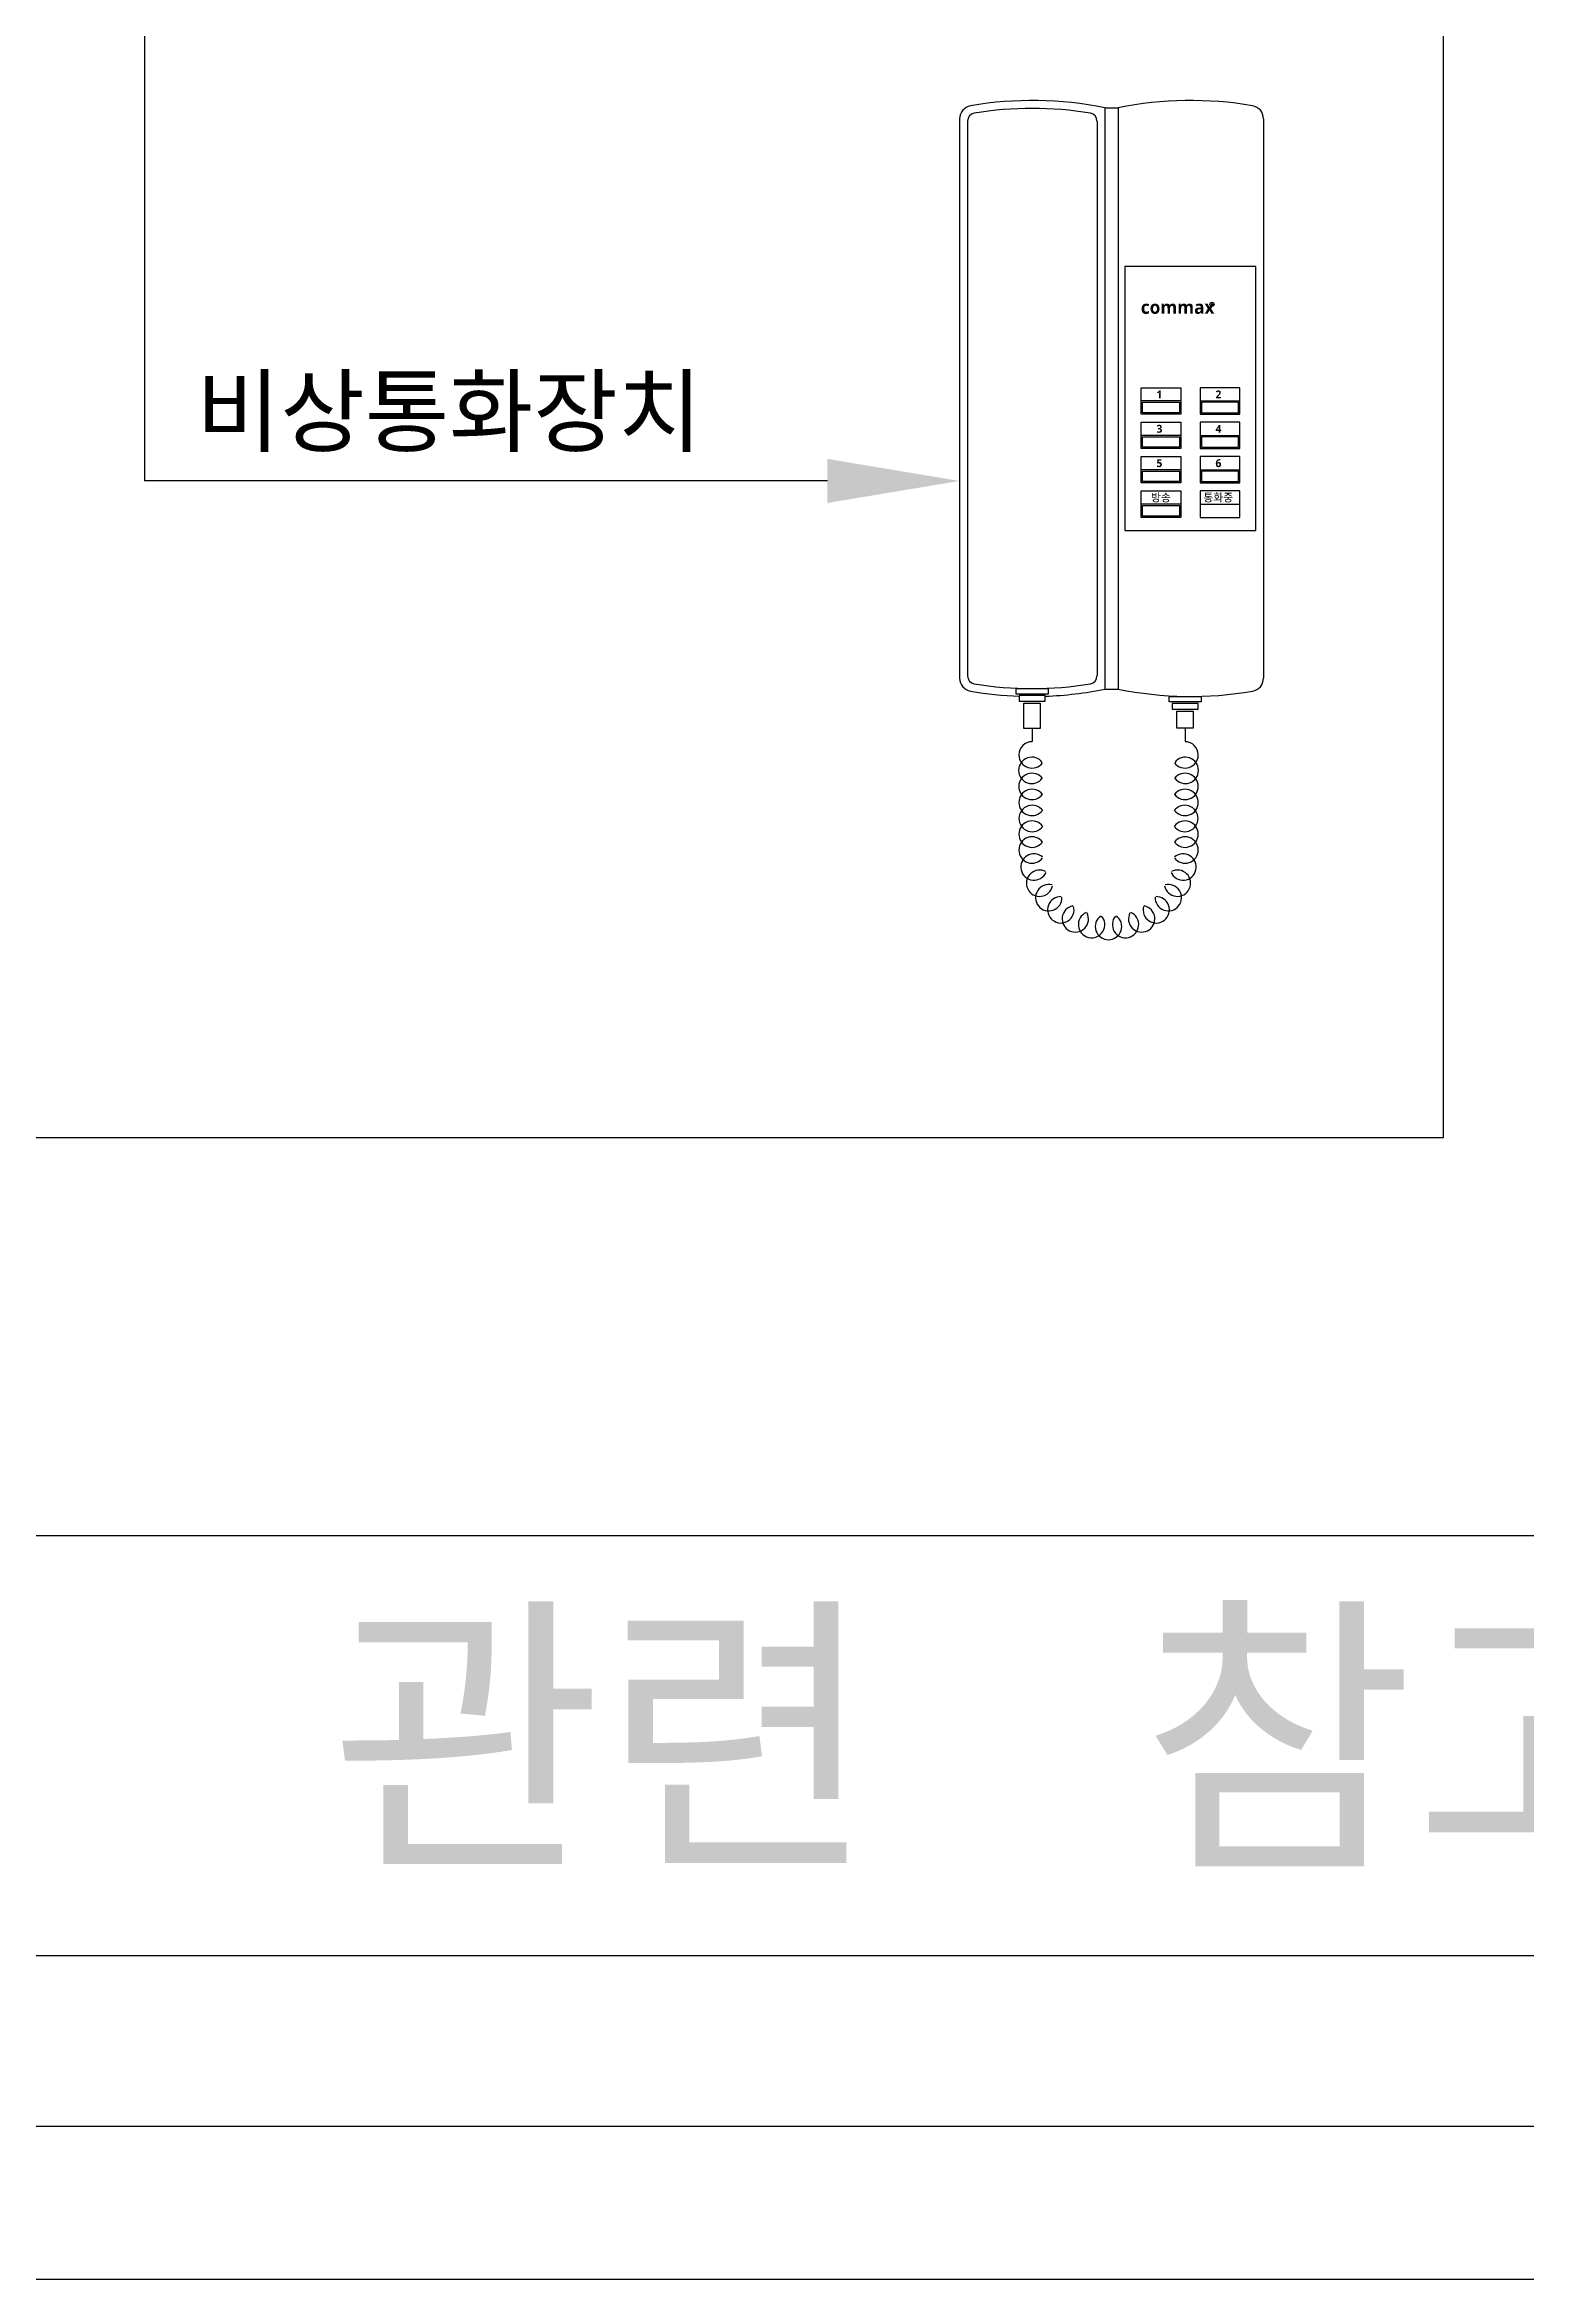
# Model space of a CAD drawing. Header units: millimetres. Extents: x 2370 to 266135, y -585395 to 33485.
# Drawn here: x 171625 to 174172, y -7179 to -3335 of the extents above; entities that cross this region are included whole.
import ezdxf
from ezdxf.lldxf.tags import DXFTag

# ---------------------------------------------------------------- set-up
doc = ezdxf.new("R2010")
doc.units = ezdxf.units.MM
doc.layers.add('BORDER', color=7, linetype='Continuous')
doc.layers.add('기계실', color=7, linetype='Continuous')
doc.layers.add('문자', color=3, linetype='Continuous', lineweight=25)
doc.styles.add('SH_진천_나눔', font='')
doc.styles.get('SH_진천_나눔').set_extended_font_data('NanumGothic', bold=True)
tags = doc.linetypes.add('HIDDEN2', pattern=[0.1875, 0.125, -0.0625]).pattern_tags.tags
tags[6:7] = [DXFTag(74, 4), DXFTag(75, 0), DXFTag(340, '0'), DXFTag(46, 1.0), DXFTag(50, 0.0), DXFTag(44, 0.0), DXFTag(45, 0.0)]
tags[4:5] = [DXFTag(74, 4), DXFTag(75, 0), DXFTag(340, '0'), DXFTag(46, 1.0), DXFTag(50, 0.0), DXFTag(44, 0.0), DXFTag(45, 0.0)]

msp = doc.modelspace()

# ---------------------------------------------------------------- linework, layer by layer
for p, q in [((167737, -5899.7), (176098.2, -5899.7)), ((176098.2, -6622.6), (167737, -6622.6)), ((178645.7, -6916), (164719, -6916))]:
    msp.add_line(p, q)
at = {"lineweight": -3}
msp.add_lwpolyline([(172971.7, -4085.3), (171797, -4085.3)], dxfattribs=at)
at = {"ltscale": 600}
msp.add_lwpolyline([(138646.8, -7179.1), (189715, -7179.1)], dxfattribs=at)
at = {"lineweight": -3}
msp.add_solid([(172971.7, -4047.3), (173199.2, -4085.3), (172971.7, -4123.2)], dxfattribs=at)
at = {"layer": '기계실', "color": 3, "lineweight": -3}
for p, q in [((173449.2, -3443.4), (173471.9, -3443.4)), ((173199.2, -3462.3), (173199.2, -4424.6)), ((173721.9, -3462.3), (173721.9, -4424.6)), ((173449.2, -4443.4), (173471.9, -4443.4))]:
    msp.add_line(p, q, dxfattribs=at)
at = {"layer": '기계실', "lineweight": -3}
for p, q in [((173449.2, -3443.4), (173449.2, -4443.4)), ((173471.9, -3443.4), (173471.9, -4443.4)), ((173212.8, -3466.1), (173212.8, -4420.7)), ((173435.6, -3466.1), (173435.6, -4420.7)), ((173709, -3716.1), (173483.6, -3716.1)), ((173483.6, -3716.1), (173483.6, -4170.7)), ((173709, -4170.7), (173709, -3716.1)), ((173511.4, -3925), (173579.6, -3925)), ((173511.4, -3925), (173579.6, -3925)), ((173511.4, -3970.4), (173511.4, -3925)), ((173511.4, -3947.7), (173511.4, -3925)), ((173579.6, -3947.7), (173511.4, -3947.7)), ((173513.7, -3950), (173577.3, -3950)), ((173513.7, -3968.2), (173513.7, -3950)), ((173577.3, -3950), (173577.3, -3968.2)), ((173579.6, -3925), (173579.6, -3970.4)), ((173579.6, -3925), (173579.6, -3947.7)), ((173681.1, -3925), (173612.9, -3925)), ((173612.9, -3925), (173612.9, -3947.7)), ((173681.1, -3925), (173612.9, -3925)), ((173612.9, -3925), (173612.9, -3970.4)), ((173612.9, -3947.7), (173681.1, -3947.7)), ((173678.8, -3950), (173615.2, -3950)), ((173615.2, -3950), (173615.2, -3968.2)), ((173678.8, -3968.2), (173678.8, -3950)), ((173681.1, -3947.7), (173681.1, -3925)), ((173681.1, -3970.4), (173681.1, -3925)), ((173579.6, -3970.4), (173511.4, -3970.4)), ((173511.4, -3984.2), (173579.6, -3984.2)), ((173511.4, -4029.6), (173511.4, -3984.2)), ((173511.4, -3984.2), (173579.6, -3984.2)), ((173511.4, -4006.9), (173511.4, -3984.2)), ((173577.3, -3968.2), (173513.7, -3968.2)), ((173579.6, -3984.2), (173579.6, -4029.6)), ((173579.6, -3984.2), (173579.6, -4006.9)), ((173612.9, -3970.4), (173681.1, -3970.4)), ((173681.1, -3984.2), (173612.9, -3984.2)), ((173612.9, -3984.2), (173612.9, -4029.6)), ((173681.1, -3984.2), (173612.9, -3984.2)), ((173612.9, -3984.2), (173612.9, -4006.9)), ((173615.2, -3968.2), (173678.8, -3968.2)), ((173681.1, -4029.6), (173681.1, -3984.2)), ((173681.1, -4006.9), (173681.1, -3984.2)), ((173579.6, -4006.9), (173511.4, -4006.9)), ((173579.6, -4029.6), (173511.4, -4029.6)), ((173513.7, -4009.2), (173577.3, -4009.2)), ((173513.7, -4027.3), (173513.7, -4009.2)), ((173577.3, -4027.3), (173513.7, -4027.3)), ((173577.3, -4009.2), (173577.3, -4027.3)), ((173612.9, -4006.9), (173681.1, -4006.9)), ((173612.9, -4029.6), (173681.1, -4029.6)), ((173678.8, -4009.2), (173615.2, -4009.2)), ((173615.2, -4009.2), (173615.2, -4027.3)), ((173615.2, -4027.3), (173678.8, -4027.3)), ((173678.8, -4027.3), (173678.8, -4009.2)), ((173511.4, -4043.3), (173579.6, -4043.3)), ((173511.4, -4043.3), (173579.6, -4043.3)), ((173511.4, -4088.8), (173511.4, -4043.3)), ((173511.4, -4066.1), (173511.4, -4043.3)), ((173579.6, -4066.1), (173511.4, -4066.1)), ((173513.7, -4068.3), (173577.3, -4068.3)), ((173513.7, -4086.5), (173513.7, -4068.3)), ((173577.3, -4068.3), (173577.3, -4086.5)), ((173579.6, -4043.3), (173579.6, -4088.8)), ((173579.6, -4043.3), (173579.6, -4066.1)), ((173681.1, -4043.3), (173612.9, -4043.3)), ((173612.9, -4043.3), (173612.9, -4066.1)), ((173681.1, -4043.3), (173612.9, -4043.3)), ((173612.9, -4043.3), (173612.9, -4088.8)), ((173612.9, -4066.1), (173681.1, -4066.1)), ((173615.2, -4068.3), (173615.2, -4086.5)), ((173678.8, -4068.3), (173615.2, -4068.3)), ((173678.8, -4086.5), (173678.8, -4068.3)), ((173681.1, -4066.1), (173681.1, -4043.3)), ((173681.1, -4088.8), (173681.1, -4043.3)), ((173579.6, -4088.8), (173511.4, -4088.8)), ((173511.4, -4102.5), (173579.6, -4102.5)), ((173511.4, -4148), (173511.4, -4102.5)), ((173511.4, -4102.5), (173579.6, -4102.5)), ((173511.4, -4125.2), (173511.4, -4102.5)), ((173577.3, -4086.5), (173513.7, -4086.5)), ((173579.6, -4102.5), (173579.6, -4148)), ((173579.6, -4102.5), (173579.6, -4125.2)), ((173612.9, -4088.8), (173681.1, -4088.8)), ((173681.1, -4102.5), (173612.9, -4102.5)), ((173612.9, -4102.5), (173612.9, -4148)), ((173612.9, -4102.5), (173612.9, -4125.2)), ((173681.1, -4102.5), (173612.9, -4102.5)), ((173615.2, -4086.5), (173678.8, -4086.5)), ((173681.1, -4148), (173681.1, -4102.5)), ((173681.1, -4125.2), (173681.1, -4102.5)), ((173579.6, -4125.2), (173511.4, -4125.2)), ((173579.6, -4148), (173511.4, -4148)), ((173513.7, -4127.5), (173577.3, -4127.5)), ((173513.7, -4145.7), (173513.7, -4127.5)), ((173577.3, -4145.7), (173513.7, -4145.7)), ((173577.3, -4127.5), (173577.3, -4145.7)), ((173612.9, -4125.2), (173681.1, -4125.2)), ((173612.9, -4148), (173681.1, -4148)), ((173483.6, -4170.7), (173709, -4170.7)), ((173296.7, -4442.3), (173351.7, -4442.3)), ((173296.7, -4451.9), (173296.7, -4442.3)), ((173351.7, -4451.9), (173296.7, -4451.9)), ((173346.5, -4454.6), (173301.9, -4454.6)), ((173301.9, -4454.6), (173301.9, -4464.2)), ((173346.5, -4464.2), (173346.5, -4454.6)), ((173351.7, -4442.3), (173351.7, -4451.9)), ((173559.8, -4455.9), (173614.9, -4455.9)), ((173559.8, -4465.5), (173559.8, -4455.9)), ((173614.9, -4455.9), (173614.9, -4465.5)), ((173301.9, -4464.2), (173346.5, -4464.2)), ((173309.8, -4467.7), (173337.8, -4467.7)), ((173309.8, -4511.3), (173309.8, -4467.7)), ((173337.8, -4467.7), (173337.8, -4511.3)), ((173614.9, -4465.5), (173559.8, -4465.5)), ((173609.6, -4468.1), (173565, -4468.1)), ((173565, -4468.1), (173565, -4477.7)), ((173565, -4477.7), (173609.6, -4477.7)), ((173572.9, -4481.2), (173600.9, -4481.2)), ((173572.9, -4510.7), (173572.9, -4481.2)), ((173600.9, -4481.2), (173600.9, -4510.7)), ((173609.6, -4477.7), (173609.6, -4468.1)), ((173337.8, -4511.3), (173309.8, -4511.3)), ((173323.8, -4511.3), (173323.8, -4533.8)), ((173600.9, -4510.7), (173572.9, -4510.7)), ((173586.9, -4511.3), (173586.9, -4533.8))]:
    msp.add_line(p, q, dxfattribs=at)
msp.add_circle((173633.3, -3781.4), 3.55, dxfattribs=at)
at = {"layer": '기계실', "color": 3, "lineweight": -3}
for centre, radius, start, end in [((173221.9, -3462.3), 22.7, 99.7088, 180), ((173324.2, -4060), 629.2, 78.5407, 99.7088), ((173596.9, -4060), 629.2, 80.2912, 101.4593), ((173699.2, -3462.3), 22.7, 0, 80.2912), ((173221.9, -4424.6), 22.7, 180, 260.2912), ((173324.2, -3826.8), 629.2, 260.2912, 267.9698), ((173324.2, -3826.8), 629.2, 272.0302, 281.4593), ((173596.9, -3826.8), 629.2, 258.5407, 279.7088), ((173699.2, -4424.6), 22.7, 279.7088, 0)]:
    msp.add_arc(centre, radius, start, end, dxfattribs=at)
at = {"layer": '기계실', "lineweight": -3}
for centre, radius, start, end in [((173226.5, -3466.1), 13.6, 99.3441, 180), ((173324.2, -4060), 615.6, 80.6559, 99.3441), ((173421.9, -3466.1), 13.6, 0, 80.6559), ((173226.5, -4420.7), 13.6, 180, 260.6559), ((173421.9, -4420.7), 13.6, 279.3441, 0), ((173324.2, -3826.8), 615.6, 260.6559, 279.3441), ((173323.8, -4556.6), 22.7, 90, 180), ((173586.9, -4556.6), 22.7, 0, 90), ((173323.3, -4583.2), 22.7, 36.8699, 180), ((173323.8, -4556.6), 22.7, 180, 323.1301), ((173586.9, -4556.6), 22.7, 216.8699, 0), ((173587.4, -4583.2), 22.7, 0, 143.1301), ((173323.3, -4583.2), 22.7, 180, 323.1301), ((173323.5, -4610.8), 22.7, 36.8699, 180), ((173323.5, -4610.8), 22.7, 180, 323.1301), ((173587.1, -4610.8), 22.7, 0, 143.1301), ((173587.1, -4610.8), 22.7, 216.8699, 0), ((173587.4, -4583.2), 22.7, 216.8699, 0), ((173323.8, -4638.4), 22.7, 36.8699, 180), ((173323.8, -4638.4), 22.7, 180, 323.1301), ((173324, -4666), 22.7, 36.8699, 180), ((173586.6, -4666), 22.7, 0, 143.1301), ((173586.9, -4638.4), 22.7, 0, 143.1301), ((173586.9, -4638.4), 22.7, 216.8699, 0), ((173323.8, -4692.9), 22.7, 36.8699, 180), ((173324, -4666), 22.7, 180, 323.1301), ((173586.6, -4666), 22.7, 216.8699, 0), ((173586.9, -4692.9), 22.7, 0, 143.1301), ((173323.8, -4692.9), 22.7, 180, 323.1301), ((173323.8, -4720.2), 22.7, 36.8699, 180), ((173323.8, -4720.2), 22.7, 180, 323.1301), ((173327.1, -4749.5), 22.7, 49.727, 192.8571), ((173586.9, -4692.9), 22.7, 216.8699, 0), ((173586.9, -4720.2), 22.7, 0, 143.1301), ((173586.9, -4720.2), 22.7, 216.8699, 0), ((173583.6, -4749.5), 22.7, 347.1429, 130.273), ((173327.1, -4749.5), 22.7, 192.8571, 335.9872), ((173336.8, -4777.3), 22.7, 62.5842, 205.7143), ((173583.6, -4749.5), 22.7, 204.0128, 347.1429), ((173573.9, -4777.3), 22.7, 334.2857, 117.4158), ((173336.8, -4777.3), 22.7, 205.7143, 348.8444), ((173352.5, -4802.2), 22.7, 75.4413, 218.5714), ((173352.5, -4802.2), 22.7, 218.5714, 1.7015), ((173373.3, -4823.1), 22.7, 88.2985, 231.4286), ((173558.2, -4802.2), 22.7, 178.2985, 321.4286), ((173537.4, -4823.1), 22.7, 308.5714, 91.7015), ((173573.9, -4777.3), 22.7, 191.1556, 334.2857), ((173558.2, -4802.2), 22.7, 321.4286, 104.5587), ((173373.3, -4823.1), 22.7, 231.4286, 14.5587), ((173398.2, -4838.7), 22.7, 101.1556, 244.2857), ((173398.2, -4838.7), 22.7, 244.2857, 27.4158), ((173426.1, -4848.5), 22.7, 114.0128, 257.1429), ((173426.1, -4848.5), 22.7, 257.1429, 40.273), ((173455.3, -4851.8), 22.7, 126.8699, 270), ((173455.3, -4851.8), 22.7, 270, 53.1301), ((173484.6, -4848.5), 22.7, 139.727, 282.8571), ((173484.6, -4848.5), 22.7, 282.8571, 65.9872), ((173512.4, -4838.7), 22.7, 152.5842, 295.7143), ((173537.4, -4823.1), 22.7, 165.4413, 308.5714), ((173512.4, -4838.7), 22.7, 295.7143, 78.8444)]:
    msp.add_arc(centre, radius, start, end, dxfattribs=at)
at = {"layer": '문자', "linetype": 'HIDDEN2', "lineweight": -3}
for p, q in [((174031.7, -5214.5), (174031.7, 648.4)), ((167839.2, -5214.5), (174031.7, -5214.5))]:
    msp.add_line(p, q, dxfattribs=at)
at = {"layer": '문자', "lineweight": -3}
msp.add_line((171797, -3239.3), (171797, -4085.3), dxfattribs=at)

# ---------------------------------------------------------------- texts
at = {"layer": 'BORDER', "color": 0, "style": 'SH_진천_나눔'}
for s, p in [('관련', (172114.8, -6435.1)), ('참고', (173510.7, -6435.1))]:
    msp.add_text(s, height=374.64, dxfattribs=at).set_placement(p)
at = {"layer": '기계실', "lineweight": -3, "style": 'SH_진천_나눔'}
for s, height, p in [('commax', 22.73, (173510.9, -3797.8)), ('R', 4.55, (173631.3, -3783.6)), ('1', 13.6, (173537.8, -3943.2)), ('2', 13.6, (173639.3, -3943.2)), ('3', 13.6, (173537.8, -4002.4)), ('4', 13.6, (173639.3, -4002.4)), ('5', 13.6, (173537.8, -4061.5)), ('6', 13.6, (173639.3, -4061.5)), ('방송', 13.64, (173528.3, -4120.7)), ('통화중', 13.64, (173618.4, -4120.7))]:
    msp.add_text(s, height=height, dxfattribs=at).set_placement(p)
at = {"layer": '문자', "color": 3, "lineweight": -3, "style": 'SH_진천_나눔'}
msp.add_text('비상통화장치', height=115.63, dxfattribs=at).set_placement((171885.6, -4023.3))

doc.saveas('drawing.dxf')
